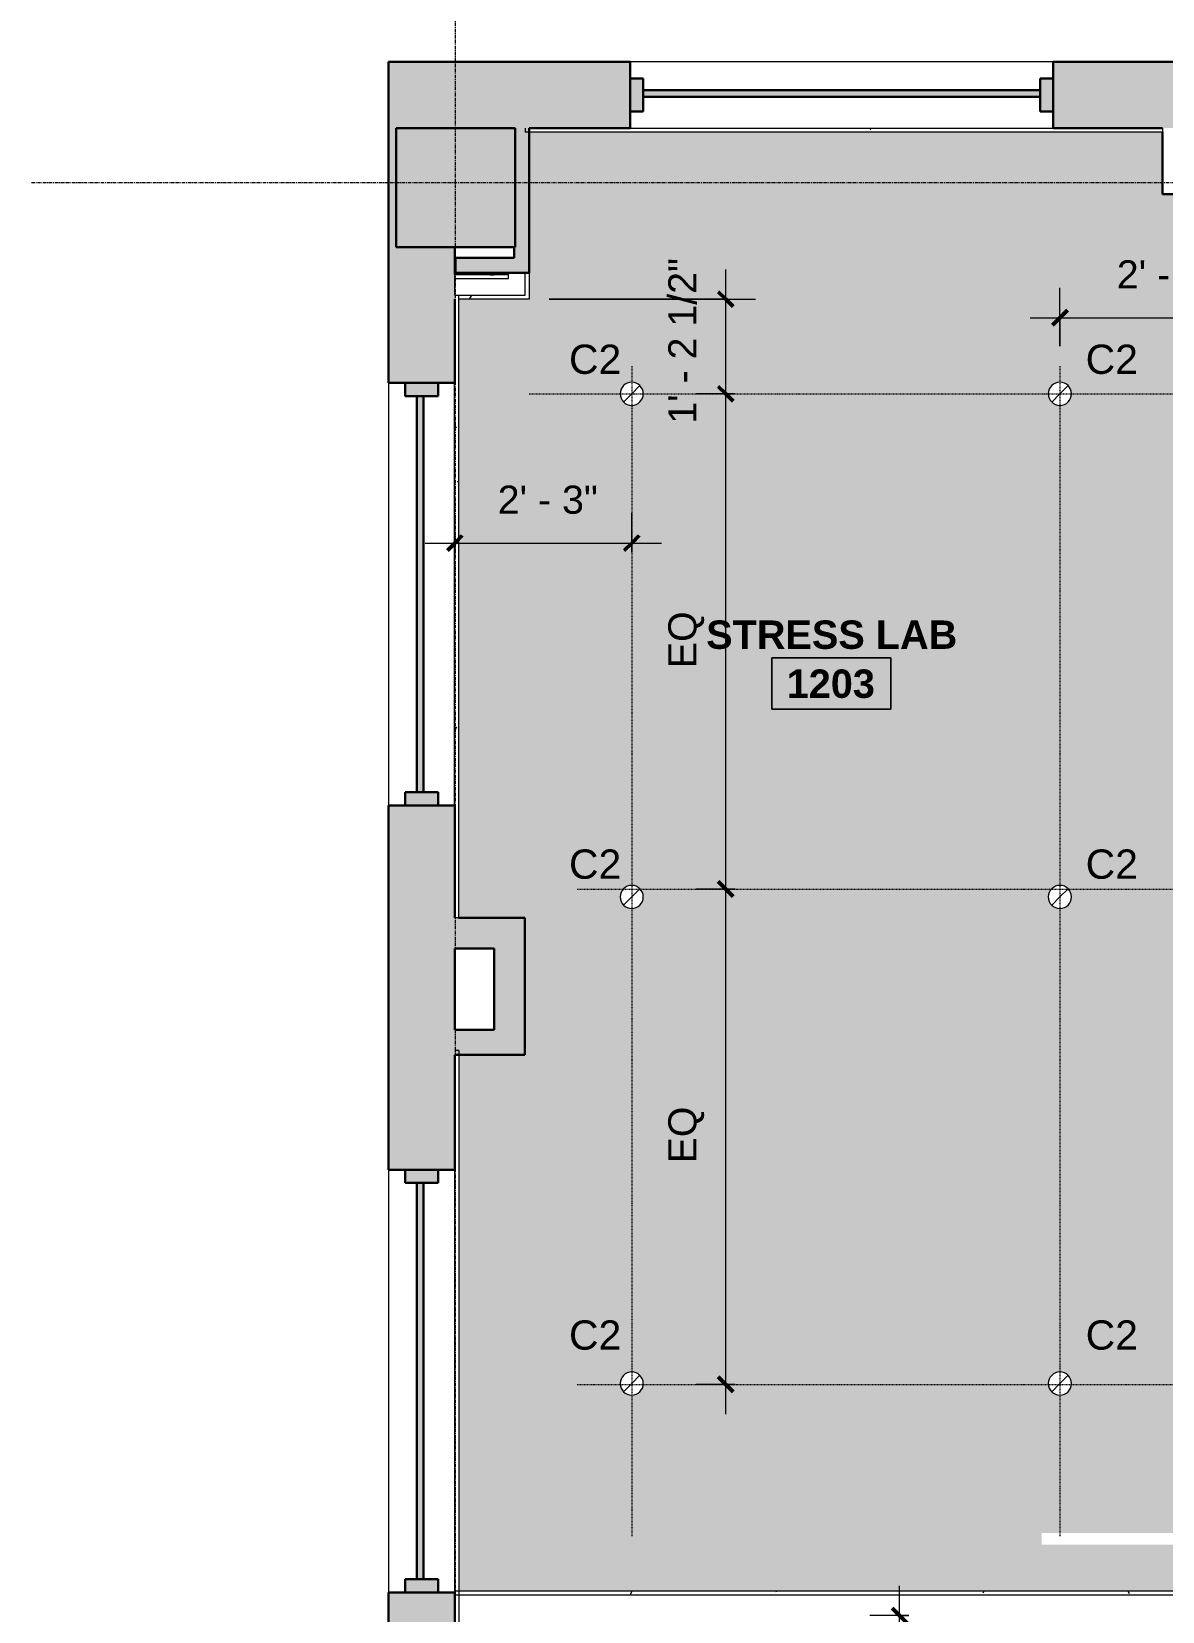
# Model space of a CAD drawing. Header units: inches. Extents: x 2810 to 3942, y 240 to 1078.
# Drawn here: x 2833.7 to 3004.7, y 650.3 to 889.3 of the extents above; entities that cross this region are included whole.
import ezdxf

# ---------------------------------------------------------------- set-up
doc = ezdxf.new("R2010")
doc.units = ezdxf.units.IN
doc.header["$MEASUREMENT"] = 0
doc.linetypes.add('Center 1_8_', pattern=[0.3125, 0.125, -0.0625, 0.0625, -0.0625])
doc.linetypes.add('Grid Line 1_2_', pattern=[0.875, 0.5, -0.125, 0.125, -0.125])
for name, color, linetype, lineweight in [('A-ANNO-DIMS', 211, 'Continuous', 9), ('A-ANNO-DIMS-48', 211, 'Continuous', 9), ('A-AREA-IDEN', 2, 'Continuous', 9), ('A-CLNG', 13, 'Continuous', 18), ('A-CLNG-PATT', 13, 'Continuous', 18), ('A-DETL', 90, 'Continuous', 9), ('A-GLAZ-CURT', 52, 'Continuous', 18), ('A-GLAZ-CWMG', 51, 'Continuous', 18), ('A-WALL', 113, 'Continuous', 18), ('A-WALL-PATT', 111, 'Continuous', 18), ('E-LITE-EQPM', 33, 'Continuous', 9), ('E-LITE-EQPM-IDEN', 33, 'Continuous', 9), ('I-WALL', 2, 'Continuous', 18), ('S-COLS', 52, 'Continuous', 18), ('S-GRID', 1, 'Continuous', 9)]:
    doc.layers.add(name, color=color, linetype=linetype, lineweight=lineweight)
doc.styles.add('Arial', font='arial.ttf', dxfattribs={"height": 4.425898})
doc.styles.add('Swis721 Lt BT', font='swissl.ttf', dxfattribs={"height": 4.257319})
doc.styles.add('Swis721 Lt BT_B', font='', dxfattribs={"height": 4.291988})
doc.styles.get('Swis721 Lt BT_B').set_extended_font_data('Swis721 Lt BT', bold=True)
doc.dimstyles.new('OTJ_-_3_32__Linear__1_2__Tolerance', dxfattribs={"dimscale": 12, "dimtxt": 4.5, "dimasz": 0.1875, "dimexe": 0.375, "dimexo": 0.25, "dimgap": 0.25, "dimtad": 1, "dimdec": 1, "dimrnd": 0.5, "dimzin": 3, "dimdsep": 46, "dimlunit": 4, "dimtxsty": 'Swis721 Lt BT', "dimblk1": 'OBLIQUE', "dimblk2": 'OBLIQUE', "dimsah": 1, "dimcen": 0.09, "dimdle": 0.375, "dimazin": 0, "dimtfac": 1, "dimtdec": 4, "dimtix": 1, "dimtmove": 0, "dimatfit": 3, "dimfxl": 1, "dimtvp": 1, "dimfrac": 2, "dimtolj": 1, "dimtzin": 0, "dimarcsym": 2})
pattern_1 = [(0, (0, 0), (15.36, 3.84), [0.634, -10.886, 0.634, -10.886, -61.44]), (0, (0, 0), (15.36, 3.84), [-23.04, 0.634, -22.406, 0.634, -10.886, -26.88]), (0, (0, 0), (15.36, 3.84), [-57.6, 0.634, -7.046, 0.634, -18.566]), (120, (5.76, 1.92), (-11.0055376, 11.38215), [0.634, -10.886, 0.634, -10.886, -61.44]), (120, (5.76, 1.92), (-11.0055376, 11.38215), [-23.04, 0.634, -22.406, 0.634, -10.886, -26.88]), (120, (5.76, 1.92), (-11.0055376, 11.38215), [-57.6, 0.634, -7.046, 0.634, -18.566]), (240, (7.68, 9.6), (-4.3544624, -15.22215), [0.634, -10.886, 0.634, -10.886, -61.44]), (240, (7.68, 9.6), (-4.3544624, -15.22215), [-23.04, 0.634, -22.406, 0.634, -10.886, -26.88]), (240, (7.68, 9.6), (-4.3544624, -15.22215), [-57.6, 0.634, -7.046, 0.634, -18.566])]

# ---------------------------------------------------------------- blocks, each defined once
blk = doc.blocks.new('System Panel - Glazed-4380175-FIRST FLOOR RCP')
at = {"layer": 'A-GLAZ-CURT'}
blk.add_hatch(color=250, dxfattribs=at).paths.add_polyline_path([(29.96, -1.75), (29.96, -0.75), (-29.96, -0.75), (-29.96, -1.75), (1.76, -1.75)], flags=0)
at = {"layer": 'A-GLAZ-CURT', "color": 8, "lineweight": 30}
for p, q in [((-29.96, -1.75), (-29.96, -0.75)), ((-29.96, -0.75), (29.96, -0.75)), ((29.96, -1.75), (-29.96, -1.75)), ((29.96, -0.75), (29.96, -1.75))]:
    blk.add_line(p, q, dxfattribs=at)
blk = doc.blocks.new('Rectangular Mullion - 2 x 5_ rectangular-4380177-FIRST FLOOR RCP')
at = {"layer": 'A-GLAZ-CWMG'}
blk.add_hatch(color=250, dxfattribs=at).paths.add_polyline_path([(-2, 3.5), (-2, -1.5), (0, -1.5), (0, 3.5)], flags=0)
at = {"layer": 'A-GLAZ-CWMG', "color": 8, "lineweight": 30}
for p, q in [((-2, 3.5), (0, 3.5)), ((-2, -1.5), (-2, 3.5)), ((0, 3.5), (0, -1.5)), ((0, -1.5), (-2, -1.5))]:
    blk.add_line(p, q, dxfattribs=at)
blk = doc.blocks.new('Rectangular Mullion - 2 x 5_ rectangular-4380178-FIRST FLOOR RCP')
at = {"layer": 'A-GLAZ-CWMG'}
blk.add_hatch(color=250, dxfattribs=at).paths.add_polyline_path([(0, 0.75), (0, -1.5), (-2, -1.5), (-2, 3.5), (0, 3.5), (0, 1.75)], flags=0)
at = {"layer": 'A-GLAZ-CWMG', "color": 8, "lineweight": 30}
for p, q in [((0, 3.5), (-2, 3.5)), ((-2, 3.5), (-2, -1.5)), ((0, -1.5), (0, 3.5)), ((-2, -1.5), (0, -1.5))]:
    blk.add_line(p, q, dxfattribs=at)
blk = doc.blocks.new('System Panel - Glazed-4380183-FIRST FLOOR RCP')
at = {"layer": 'A-GLAZ-CURT'}
blk.add_hatch(color=250, dxfattribs=at).paths.add_polyline_path([(-30, -0.75), (-30, -1.75), (30, -1.75), (30, -0.75), (-29.94, -0.75)], flags=0)
at = {"layer": 'A-GLAZ-CURT', "color": 8, "lineweight": 30}
for p, q in [((-30, -1.75), (-30, -0.75)), ((-30, -0.75), (30, -0.75)), ((30, -1.75), (-30, -1.75)), ((30, -0.75), (30, -1.75))]:
    blk.add_line(p, q, dxfattribs=at)
blk = doc.blocks.new('Concrete-Rectangular-Column - 18X18-4463687-FIRST FLOOR RCP')
at = {"layer": 'S-COLS'}
blk.add_hatch(color=250, dxfattribs=at).paths.add_polyline_path([(9, -9), (9, 9), (-9, 9), (-9, -9)], flags=0)
at = {"layer": 'S-COLS', "color": 8, "lineweight": 30}
for p, q in [((-9, 9), (9, 9)), ((-9, -9), (-9, 9)), ((9, 9), (9, -9)), ((9, -9), (-9, -9))]:
    blk.add_line(p, q, dxfattribs=at)
blk = doc.blocks.new('Downlight - Recessed Can - C2 TYPE 3_5_-4521316-FIRST FLOOR RCP')
at = {"layer": 'E-LITE-EQPM'}
for q in [(-1.24, -1.24), (1.24, 1.24)]:
    blk.add_line((0, 0), q, dxfattribs=at)
for start, end in [(360, 180), (180, 360)]:
    blk.add_arc((0, 0), 1.75, start, end, dxfattribs=at)
blk = doc.blocks.new('DIMBLOCK68-FIRST FLOOR RCP')
at = {"layer": 'A-ANNO-DIMS-48'}
for p, q in [((2938.7, 829.98), (2938.7, 853.29)), ((2911.97, 848.79), (2943.2, 848.79)), ((2938.7, 848.79), (2911.97, 848.79)), ((2940.1, 834.48), (2934.2, 834.48)), ((2938.7, 834.48), (2940.1, 834.48))]:
    blk.add_line(p, q, dxfattribs=at)
at = {"layer": 'A-ANNO-DIMS-48', "lineweight": 50}
for p, q in [((2938.7, 848.79), (2937.57, 849.91)), ((2938.7, 848.79), (2939.82, 847.66)), ((2938.7, 834.48), (2937.57, 835.6)), ((2938.7, 834.48), (2939.82, 833.35))]:
    blk.add_line(p, q, dxfattribs=at)
at = {"layer": 'A-ANNO-DIMS-48', "color": 0, "insert": (2930.01, 829.95), "char_height": 4.2573, "width": 28.0286, "attachment_point": 1, "rotation": 90, "line_spacing_factor": 1.00667, "style": 'Swis721 Lt BT'}
blk.add_mtext('1\' - 2 1/2"', dxfattribs=at)
blk = doc.blocks.new('_Oblique')
at = {"color": 0, "linetype": 'ByBlock', "lineweight": -2}
blk.add_line((-0.5, -0.5), (0.5, 0.5), dxfattribs=at)
blk = doc.blocks.new('DIMBLOCK69-FIRST FLOOR RCP')
at = {"layer": 'A-ANNO-DIMS-48', "lineweight": 50}
for p, q in [((2938.7, 759.58), (2937.57, 760.71)), ((2938.7, 759.58), (2939.82, 758.46)), ((2938.7, 684.68), (2937.57, 685.81)), ((2938.7, 684.68), (2939.82, 683.56))]:
    blk.add_line(p, q, dxfattribs=at)
at = {"layer": 'A-ANNO-DIMS-48'}
for p, q in [((2940.1, 759.58), (2934.2, 759.58)), ((2938.7, 680.18), (2938.7, 759.58)), ((2938.7, 759.58), (2940.1, 759.58)), ((2940.1, 684.68), (2934.2, 684.68)), ((2938.7, 684.68), (2940.1, 684.68))]:
    blk.add_line(p, q, dxfattribs=at)
at = {"layer": 'A-ANNO-DIMS-48', "color": 0, "insert": (2930.01, 718.1), "char_height": 4.257, "width": 9.6857, "attachment_point": 1, "rotation": 90, "line_spacing_factor": 1.00667, "style": 'Swis721 Lt BT'}
blk.add_mtext('EQ', dxfattribs=at)
blk = doc.blocks.new('DIMBLOCK70-FIRST FLOOR RCP')
at = {"layer": 'A-ANNO-DIMS-48'}
for p, q in [((2938.7, 759.58), (2938.7, 838.98)), ((2940.1, 834.48), (2934.2, 834.48)), ((2938.7, 834.48), (2940.1, 834.48)), ((2940.1, 759.58), (2934.2, 759.58)), ((2938.7, 759.58), (2940.1, 759.58))]:
    blk.add_line(p, q, dxfattribs=at)
at = {"layer": 'A-ANNO-DIMS-48', "lineweight": 50}
for p, q in [((2938.7, 834.48), (2937.57, 835.6)), ((2938.7, 834.48), (2939.82, 833.35)), ((2938.7, 759.58), (2937.57, 760.71)), ((2938.7, 759.58), (2939.82, 758.46))]:
    blk.add_line(p, q, dxfattribs=at)
at = {"layer": 'A-ANNO-DIMS-48', "color": 0, "insert": (2930.01, 792.99), "char_height": 4.257, "width": 9.6857, "attachment_point": 1, "rotation": 90, "line_spacing_factor": 1.00667, "style": 'Swis721 Lt BT'}
blk.add_mtext('EQ', dxfattribs=at)
blk = doc.blocks.new('DIMBLOCK71-FIRST FLOOR RCP')
at = {"layer": 'A-ANNO-DIMS-48'}
for p, q in [((2989.22, 841.66), (2989.22, 850.49)), ((3020.22, 844.58), (3020.22, 850.49)), ((2984.72, 845.99), (3024.72, 845.99)), ((2989.22, 845.99), (2989.22, 841.66)), ((3020.22, 845.99), (3020.22, 844.58))]:
    blk.add_line(p, q, dxfattribs=at)
at = {"layer": 'A-ANNO-DIMS-48', "lineweight": 50}
for p, q in [((2989.22, 845.99), (2988.1, 844.86)), ((2989.22, 845.99), (2990.35, 847.11)), ((3020.22, 845.99), (3019.1, 844.86)), ((3020.22, 845.99), (3021.35, 847.11))]:
    blk.add_line(p, q, dxfattribs=at)
at = {"layer": 'A-ANNO-DIMS-48', "color": 0, "insert": (2997.83, 854.67), "char_height": 4.257, "width": 16.5429, "attachment_point": 1, "line_spacing_factor": 1.00667, "style": 'Swis721 Lt BT'}
blk.add_mtext('2\' - 7"', dxfattribs=at)
blk = doc.blocks.new('DIMBLOCK72-FIRST FLOOR RCP')
at = {"layer": 'A-ANNO-DIMS-48'}
for p, q in [((2897.72, 810.5), (2897.72, 816.41)), ((2924.47, 810.5), (2924.47, 816.41)), ((2893.22, 811.91), (2928.97, 811.91)), ((2897.72, 811.91), (2897.72, 810.5)), ((2924.47, 811.91), (2924.47, 810.5))]:
    blk.add_line(p, q, dxfattribs=at)
at = {"layer": 'A-ANNO-DIMS-48', "lineweight": 50}
for p, q in [((2897.72, 811.91), (2898.85, 813.04)), ((2924.47, 811.91), (2925.6, 813.04)), ((2897.72, 811.91), (2896.6, 810.79)), ((2924.47, 811.91), (2923.35, 810.79))]:
    blk.add_line(p, q, dxfattribs=at)
at = {"layer": 'A-ANNO-DIMS-48', "color": 0, "insert": (2904.21, 820.6), "char_height": 4.257, "width": 16.5429, "attachment_point": 1, "line_spacing_factor": 1.00667, "style": 'Swis721 Lt BT'}
blk.add_mtext('2\' - 3"', dxfattribs=at)
blk = doc.blocks.new('DIMBLOCK76-FIRST FLOOR RCP')
at = {"layer": 'A-ANNO-DIMS-48'}
for p, q in [((2964.98, 619.21), (2964.98, 654.21)), ((2966.39, 649.71), (2960.48, 649.71)), ((2964.98, 649.71), (2966.39, 649.71)), ((2966.39, 623.71), (2960.48, 623.71)), ((2964.98, 623.71), (2966.39, 623.71))]:
    blk.add_line(p, q, dxfattribs=at)
at = {"layer": 'A-ANNO-DIMS-48', "lineweight": 50}
for p, q in [((2964.98, 649.71), (2963.86, 650.84)), ((2964.98, 649.71), (2966.11, 648.59)), ((2964.98, 623.71), (2963.86, 624.84)), ((2964.98, 623.71), (2966.11, 622.59))]:
    blk.add_line(p, q, dxfattribs=at)
at = {"layer": 'A-ANNO-DIMS-48', "color": 0, "insert": (2956.3, 629.82), "char_height": 4.257, "width": 16.5429, "attachment_point": 1, "rotation": 90, "line_spacing_factor": 1.00667, "style": 'Swis721 Lt BT'}
blk.add_mtext('2\' - 2"', dxfattribs=at)
blk = doc.blocks.new('Room Tag - Room Name and Number-3379422-FIRST FLOOR RCP')
at = {"layer": 'A-AREA-IDEN'}
for p, q in [((-0.1881, -0.1636), (-0.1881, -0.0018)), ((-0.1881, -0.0018), (0.1869, -0.0018)), ((0.1869, -0.0018), (-0.1881, -0.0018)), ((-0.1881, -0.0018), (-0.1881, -0.1636)), ((0.1869, -0.0018), (0.1869, -0.1636)), ((0.1869, -0.1636), (0.1869, -0.0018)), ((0.1869, -0.1636), (-0.1881, -0.1636)), ((-0.1881, -0.1636), (0.1869, -0.1636))]:
    blk.add_line(p, q, dxfattribs=at)

msp = doc.modelspace()

# ---------------------------------------------------------------- hatches: boundary and pattern name
at = {"layer": 'A-CLNG-PATT'}
h = msp.add_hatch(dxfattribs=at)
h.set_pattern_fill('FP1_2', color=256, style=0, pattern_type=2)
h.set_pattern_definition([(0, (0, 0), (7.68, 1.92), [0.634, -5.126, 0.634, -5.126, -30.72]), (0, (0, 0), (7.68, 1.92), [-11.52, 0.634, -10.886, 0.634, -5.126, -13.44]), (0, (0, 0), (7.68, 1.92), [-28.8, 0.634, -3.206, 0.634, -8.966]), (120, (2.88, 0.96), (-5.5027688, 5.6910751), [0.634, -5.126, 0.634, -5.126, -30.72]), (120, (2.88, 0.96), (-5.5027688, 5.6910751), [-11.52, 0.634, -10.886, 0.634, -5.126, -13.44]), (120, (2.88, 0.96), (-5.5027688, 5.6910751), [-28.8, 0.634, -3.206, 0.634, -8.966]), (240, (3.84, 4.8), (-2.1772312, -7.6110751), [0.634, -5.126, 0.634, -5.126, -30.72]), (240, (3.84, 4.8), (-2.1772312, -7.6110751), [-11.52, 0.634, -10.886, 0.634, -5.126, -13.44]), (240, (3.84, 4.8), (-2.1772312, -7.6110751), [-28.8, 0.634, -3.206, 0.634, -8.966])])
h.paths.add_polyline_path([(2898.35, 653.46), (3020.22, 653.46), (3020.22, 660.46), (2986.47, 660.46), (2986.47, 662.21), (3020.22, 662.21), (3020.22, 864.66), (3004.72, 864.66), (3004.72, 874.04), (2908.97, 874.04), (2908.97, 848.79), (2898.29, 848.79), (2898.29, 755.23), (2908.29, 755.23), (2908.29, 734.54), (2898.35, 734.54), (2898.35, 653.67)], flags=0)
h.paths.add_polyline_path([(2989.22, 683.06), (2988.77, 683.12), (2988.35, 683.29), (2987.99, 683.57), (2987.71, 683.93), (2987.53, 684.36), (2987.47, 684.81), (2987.53, 685.26), (2987.71, 685.68), (2987.99, 686.05), (2988.35, 686.32), (2988.77, 686.5), (2989.22, 686.56), (2989.68, 686.5), (2990.1, 686.32), (2990.46, 686.05), (2990.74, 685.68), (2990.91, 685.26), (2990.97, 684.81), (2990.91, 684.36), (2990.74, 683.93), (2990.46, 683.57), (2990.1, 683.29), (2989.68, 683.12)], flags=0)
h.paths.add_polyline_path([(2924.47, 683.06), (2924.02, 683.12), (2923.6, 683.29), (2923.24, 683.57), (2922.96, 683.93), (2922.78, 684.36), (2922.72, 684.81), (2922.78, 685.26), (2922.96, 685.68), (2923.24, 686.05), (2923.6, 686.32), (2924.02, 686.5), (2924.47, 686.56), (2924.93, 686.5), (2925.35, 686.32), (2925.71, 686.05), (2925.99, 685.68), (2926.16, 685.26), (2926.22, 684.81), (2926.16, 684.36), (2925.99, 683.93), (2925.71, 683.57), (2925.35, 683.29), (2924.93, 683.12)], flags=0)
h.paths.add_polyline_path([(2989.22, 756.64), (2988.77, 756.7), (2988.35, 756.88), (2987.99, 757.16), (2987.71, 757.52), (2987.53, 757.94), (2987.47, 758.39), (2987.53, 758.85), (2987.71, 759.27), (2987.99, 759.63), (2988.35, 759.91), (2988.77, 760.08), (2989.22, 760.14), (2989.68, 760.08), (2990.1, 759.91), (2990.46, 759.63), (2990.74, 759.27), (2990.91, 758.85), (2990.97, 758.39), (2990.91, 757.94), (2990.74, 757.52), (2990.46, 757.16), (2990.1, 756.88), (2989.68, 756.7)], flags=0)
h.paths.add_polyline_path([(2924.47, 756.64), (2924.02, 756.7), (2923.6, 756.88), (2923.24, 757.16), (2922.96, 757.52), (2922.78, 757.94), (2922.72, 758.39), (2922.78, 758.85), (2922.96, 759.27), (2923.24, 759.63), (2923.6, 759.91), (2924.02, 760.08), (2924.47, 760.14), (2924.93, 760.08), (2925.35, 759.91), (2925.71, 759.63), (2925.99, 759.27), (2926.16, 758.85), (2926.22, 758.39), (2926.16, 757.94), (2925.99, 757.52), (2925.71, 757.16), (2925.35, 756.88), (2924.93, 756.7)], flags=0)
h.paths.add_polyline_path([(2924.47, 832.73), (2924.02, 832.79), (2923.6, 832.96), (2923.24, 833.24), (2922.96, 833.6), (2922.78, 834.02), (2922.72, 834.48), (2922.78, 834.93), (2922.96, 835.35), (2923.24, 835.71), (2923.6, 835.99), (2924.02, 836.17), (2924.47, 836.23), (2924.93, 836.17), (2925.35, 835.99), (2925.71, 835.71), (2925.99, 835.35), (2926.16, 834.93), (2926.22, 834.48), (2926.16, 834.02), (2925.99, 833.6), (2925.71, 833.24), (2925.35, 832.96), (2924.93, 832.79)], flags=0)
h.paths.add_polyline_path([(2989.22, 832.73), (2988.77, 832.79), (2988.35, 832.96), (2987.99, 833.24), (2987.71, 833.6), (2987.53, 834.02), (2987.48, 834.54), (2987.53, 834.93), (2987.71, 835.35), (2987.99, 835.71), (2988.35, 835.99), (2988.77, 836.17), (2989.22, 836.23), (2989.68, 836.17), (2990.1, 835.99), (2990.46, 835.71), (2990.74, 835.35), (2990.91, 834.93), (2990.97, 834.48), (2990.91, 834.02), (2990.74, 833.6), (2990.46, 833.24), (2990.1, 832.96), (2989.68, 832.79)], flags=0)
at = {"layer": 'A-WALL-PATT', "lineweight": 9}
h = msp.add_hatch(color=7, dxfattribs=at)
h.paths.add_polyline_path([(2887.72, 289.66), (2888.85, 289.66), (2888.85, 298.66), (2897.72, 298.66), (2897.72, 304.61), (2887.72, 304.61), (2887.72, 300.79)], flags=0)
h.paths.add_polyline_path([(2888.85, 368.91), (2897.72, 368.91), (2897.72, 375.66), (2888.85, 375.66), (2888.85, 399.66), (2897.72, 399.66), (2897.72, 415.73), (2887.72, 415.73), (2887.72, 368.91)], flags=0)
h.paths.add_polyline_path([(2887.72, 473.42), (2897.72, 473.42), (2897.72, 533.23), (2887.72, 533.23), (2887.72, 474.05)], flags=0)
h.paths.add_polyline_path([(2887.72, 598.16), (2897.72, 598.16), (2897.72, 616.66), (2888.85, 616.66), (2888.85, 634.66), (2897.72, 634.66), (2897.72, 653.22), (2887.72, 653.22), (2887.72, 601.45)], flags=0)
h.paths.add_polyline_path([(2897.22, 717.14), (2897.72, 717.14), (2897.72, 772.22), (2887.72, 772.22), (2887.72, 717.14)], flags=0)
h.paths.add_polyline_path([(2887.72, 836.14), (2897.72, 836.14), (2897.72, 856.66), (2888.85, 856.66), (2888.85, 874.66), (2897.72, 874.66), (2897.72, 884.66), (2887.72, 884.66), (2887.72, 852.67)], flags=0)
h = msp.add_hatch(color=7, dxfattribs=at)
h.paths.add_polyline_path([(3499.22, 874.66), (3499.22, 884.66), (3456.47, 884.66), (3456.47, 874.66), (3497.42, 874.66)], flags=0)
h.paths.add_polyline_path([(2906.72, 874.66), (2924.22, 874.66), (2924.22, 884.66), (2897.72, 884.66), (2897.72, 874.66)], flags=0)
h.paths.add_polyline_path([(3010.44, 874.66), (3041.35, 874.66), (3041.35, 884.66), (2988.22, 884.66), (2988.22, 874.66), (3008.22, 874.66)], flags=0)
h.paths.add_polyline_path([(3376.85, 874.66), (3392.22, 874.66), (3392.22, 884.66), (3339.35, 884.66), (3339.35, 874.66), (3374.85, 874.66)], flags=0)
h.paths.add_polyline_path([(3258.85, 874.66), (3275.1, 874.66), (3275.1, 884.66), (3222.47, 884.66), (3222.47, 874.66), (3256.85, 874.66)], flags=0)
h.paths.add_polyline_path([(3156.22, 874.66), (3158.54, 874.66), (3158.54, 884.66), (3105.35, 884.66), (3105.35, 874.66), (3155.1, 874.66)], flags=0)
for points in [[(2908.97, 852.79), (2908.97, 874.66), (2906.85, 874.66), (2906.85, 856.66), (2906.72, 856.66), (2906.72, 852.79)], [(2905.85, 852.79), (2906.72, 852.79), (2906.72, 855.04), (2897.85, 855.04), (2897.85, 852.79), (2903.92, 852.79)], [(2897.72, 750.6), (2908.29, 750.6), (2908.29, 755.23), (2897.72, 755.23), (2897.72, 752.18)], [(2906.2, 734.54), (2908.29, 734.54), (2908.29, 750.6), (2903.66, 750.6), (2903.66, 734.54), (2905.16, 734.54)], [(2903.66, 734.54), (2903.66, 738.29), (2897.72, 738.29), (2897.72, 734.54), (2898.35, 734.54)]]:
    msp.add_hatch(color=7, dxfattribs=at).paths.add_polyline_path(points, flags=0)
h = msp.add_hatch(dxfattribs=at)
h.set_pattern_fill('FP1_1', color=256, style=0, pattern_type=2)
h.set_pattern_definition(pattern_1)
h.paths.add_polyline_path([(2924.22, 874.04), (3004.72, 874.04), (3004.72, 874.66), (2908.97, 874.66), (2908.97, 874.04), (2916.2, 874.04)], flags=0)
h = msp.add_hatch(dxfattribs=at)
h.set_pattern_fill('FP1_1', color=256, style=0, pattern_type=2)
h.set_pattern_definition(pattern_1)
h.paths.add_polyline_path([(2898.29, 851.91), (2905.85, 851.91), (2905.85, 852.54), (2897.72, 852.54), (2897.72, 851.91)], flags=0)
h = msp.add_hatch(dxfattribs=at)
h.set_pattern_fill('FP1_1', color=256, style=0, pattern_type=2)
h.set_pattern_definition(pattern_1)
h.paths.add_polyline_path([(2898.29, 755.23), (2898.29, 849.41), (2897.72, 849.41), (2897.72, 836.14), (2897.66, 836.14), (2897.67, 772.22), (2897.72, 772.22), (2897.72, 755.23)], flags=0)
h = msp.add_hatch(dxfattribs=at)
h.set_pattern_fill('FP1_1', color=256, style=0, pattern_type=2)
h.set_pattern_definition(pattern_1)
h.paths.add_polyline_path([(2906.28, 848.79), (2908.97, 848.79), (2908.97, 849.41), (2898.29, 849.41), (2898.29, 848.79), (2905.85, 848.79)], flags=0)
h = msp.add_hatch(dxfattribs=at)
h.set_pattern_fill('FP1_1', color=256, style=0, pattern_type=2)
h.set_pattern_definition(pattern_1)
h.paths.add_polyline_path([(2898.35, 636.79), (2898.35, 649.71), (2897.72, 649.71), (2897.72, 636.79), (2898.34, 636.79)], flags=0)
h.paths.add_polyline_path([(2897.72, 653.46), (2898.35, 653.46), (2898.35, 734.54), (2897.72, 734.54), (2897.72, 683.29)], flags=0)
h = msp.add_hatch(dxfattribs=at)
h.set_pattern_fill('FP1_1', color=256, style=0, pattern_type=2)
h.set_pattern_definition(pattern_1)
h.paths.add_polyline_path([(3025.47, 652.84), (3079.72, 652.84), (3079.72, 653.46), (3024.85, 653.46), (3024.85, 652.84)], flags=0)
h.paths.add_polyline_path([(2924.93, 652.84), (3020.85, 652.85), (3020.85, 653.46), (2897.72, 653.46), (2897.72, 652.84), (2924.47, 652.84)], flags=0)

# ---------------------------------------------------------------- linework, layer by layer
at = {"layer": 'A-CLNG', "color": 55}
msp.add_line((2897.85, 852.79), (2897.72, 852.79), dxfattribs=at)
at = {"layer": 'A-CLNG'}
for centre, start, end in [((2924.47, 834.48), 0, 180), ((2989.22, 834.48), 0, 180), ((2924.47, 834.48), 180, 0), ((2989.22, 834.48), 180, 0), ((2924.47, 758.39), 0, 180), ((2989.22, 758.39), 0, 180), ((2924.47, 758.39), 180, 0), ((2989.22, 758.39), 180, 0), ((2924.47, 684.81), 0, 180), ((2989.22, 684.81), 0, 180), ((2924.47, 684.81), 180, 0), ((2989.22, 684.81), 180, 0)]:
    msp.add_arc(centre, 1.75, start, end, dxfattribs=at)
at = {"layer": 'A-DETL', "linetype": 'Center 1_8_', "lineweight": 18}
for p, q in [((2924.47, 838.66), (2924.47, 661.66)), ((2989.22, 838.66), (2989.22, 661.66)), ((2908.97, 834.48), (3013.97, 834.48)), ((2916.22, 759.58), (3013.97, 759.58)), ((2916.22, 684.68), (3162.22, 684.68))]:
    msp.add_line(p, q, dxfattribs=at)
at = {"layer": 'A-WALL', "color": 8, "lineweight": 30}
for p, q in [((2887.72, 884.66), (2924.22, 884.66)), ((2887.72, 836.14), (2887.72, 884.66)), ((2924.22, 884.66), (2924.22, 874.66)), ((2988.22, 884.66), (3041.35, 884.66)), ((2988.22, 874.66), (2988.22, 884.66)), ((2924.22, 874.66), (2908.97, 874.66)), ((3004.72, 874.66), (2988.22, 874.66)), ((2897.72, 856.66), (2897.72, 852.54)), ((2897.72, 848.79), (2897.72, 836.14)), ((2897.72, 836.14), (2887.72, 836.14)), ((2887.72, 717.14), (2887.72, 772.22)), ((2887.72, 772.22), (2897.72, 772.22)), ((2897.72, 772.22), (2897.72, 755.23)), ((2898.29, 755.23), (2908.29, 755.23)), ((2908.29, 755.23), (2908.29, 734.54)), ((2897.72, 750.6), (2897.72, 738.29)), ((2903.66, 750.6), (2897.72, 750.6)), ((2903.66, 738.29), (2903.66, 750.6)), ((2897.72, 734.54), (2897.72, 717.14)), ((2908.29, 734.54), (2903.66, 734.54)), ((2897.72, 717.14), (2887.72, 717.14)), ((2887.72, 598.16), (2887.72, 653.22)), ((2887.72, 653.22), (2897.72, 653.22)), ((2897.72, 653.22), (2897.72, 636.79))]:
    msp.add_line(p, q, dxfattribs=at)
at = {"layer": 'A-WALL', "color": 55}
for p, q in [((2988.22, 884.66), (2924.22, 884.66)), ((2887.72, 836.14), (2887.72, 772.22)), ((2887.72, 717.14), (2887.72, 653.22))]:
    msp.add_line(p, q, dxfattribs=at)
at = {"layer": 'A-WALL'}
for p, q in [((3004.72, 874.66), (3004.72, 874.04)), ((2908.97, 874.04), (2908.35, 874.04)), ((2897.72, 849.41), (2897.72, 852.54)), ((2897.72, 851.91), (2905.85, 851.91)), ((2905.85, 851.91), (2905.85, 852.54)), ((2908.35, 849.41), (2908.35, 852.79)), ((2897.72, 849.41), (2908.35, 849.41)), ((2898.29, 849.41), (2898.29, 848.79)), ((2898.29, 755.23), (2897.72, 755.23)), ((2898.35, 735.16), (2898.35, 734.54)), ((2897.72, 652.84), (3020.85, 652.84))]:
    msp.add_line(p, q, dxfattribs=at)
at = {"layer": 'I-WALL', "lineweight": 9}
for p, q in [((2908.35, 874.66), (2908.35, 874.04)), ((2898.35, 735.16), (2897.72, 735.16))]:
    msp.add_line(p, q, dxfattribs=at)
at = {"layer": 'I-WALL', "color": 8, "lineweight": 30}
for p, q in [((2908.97, 874.66), (2908.97, 852.79)), ((3004.72, 864.66), (3004.72, 874.04)), ((3021.97, 864.66), (3004.72, 864.66)), ((2906.72, 855.04), (2906.72, 856.66)), ((2897.85, 855.04), (2906.72, 855.04)), ((2897.85, 852.79), (2897.85, 855.04)), ((2908.97, 852.79), (2897.85, 852.79)), ((2897.72, 738.29), (2903.66, 738.29)), ((2903.66, 734.54), (2897.72, 734.54))]:
    msp.add_line(p, q, dxfattribs=at)
at = {"layer": 'I-WALL'}
for p, q in [((2924.22, 874.66), (2988.22, 874.66)), ((3004.72, 874.04), (2908.97, 874.04)), ((2897.72, 852.54), (2905.85, 852.54)), ((2905.85, 852.54), (2905.85, 852.79)), ((2908.97, 852.79), (2908.97, 848.79)), ((2897.66, 755.23), (2897.66, 848.79)), ((2897.66, 848.79), (2897.72, 848.79)), ((2908.97, 848.79), (2898.29, 848.79)), ((2898.29, 848.79), (2898.29, 755.23)), ((2897.72, 755.23), (2897.66, 755.23)), ((2898.35, 734.54), (2898.35, 636.79)), ((2897.72, 653.22), (2897.72, 717.14)), ((2897.72, 653.46), (3020.22, 653.46))]:
    msp.add_line(p, q, dxfattribs=at)
at = {"layer": 'S-GRID', "linetype": 'Grid Line 1_2_'}
for p, q in [((2897.85, 239.94), (2897.85, 1065.69)), ((2833.72, 866.41), (3929.19, 866.41))]:
    msp.add_line(p, q, dxfattribs=at)

# ---------------------------------------------------------------- block references
at = {"layer": 'A-AREA-IDEN', "xscale": 47.99999999999997, "yscale": 47.99999999999997, "zscale": 47.99999999999997}
msp.add_blockref('Room Tag - Room Name and Number-3379422-FIRST FLOOR RCP', (2954.71, 794.63), dxfattribs=at)
at = {"layer": 'A-GLAZ-CURT', "color": 55}
for name, p, rotation in [('System Panel - Glazed-4380183-FIRST FLOOR RCP', (2956.22, 878.66), 180), ('System Panel - Glazed-4380175-FIRST FLOOR RCP', (2893.72, 804.18), 270), ('System Panel - Glazed-4380175-FIRST FLOOR RCP', (2893.72, 685.18), 270)]:
    msp.add_blockref(name, p, dxfattribs=dict(at, rotation=rotation))
at = {"layer": 'A-GLAZ-CWMG', "color": 55, "extrusion": (0, 0, -1)}
msp.add_blockref('Rectangular Mullion - 2 x 5_ rectangular-4380178-FIRST FLOOR RCP', (-2924.22, 878.66), dxfattribs=at)
at = {"layer": 'A-GLAZ-CWMG', "color": 55}
msp.add_blockref('Rectangular Mullion - 2 x 5_ rectangular-4380177-FIRST FLOOR RCP', (2988.22, 878.66), dxfattribs=at)
at = {"layer": 'A-GLAZ-CWMG', "color": 55, "rotation": 90}
for p in [(2893.72, 836.14), (2893.72, 717.14)]:
    msp.add_blockref('Rectangular Mullion - 2 x 5_ rectangular-4380177-FIRST FLOOR RCP', p, dxfattribs=at)
at = {"layer": 'A-GLAZ-CWMG', "color": 55, "extrusion": (0, 0, -1), "rotation": 270}
for p in [(-2893.72, 772.22), (-2893.72, 653.22)]:
    msp.add_blockref('Rectangular Mullion - 2 x 5_ rectangular-4380178-FIRST FLOOR RCP', p, dxfattribs=at)
at = {"layer": 'E-LITE-EQPM'}
for p in [(2924.47, 834.48), (2989.22, 834.48), (2924.47, 758.39), (2989.22, 758.39), (2924.47, 684.81), (2989.22, 684.81)]:
    msp.add_blockref('Downlight - Recessed Can - C2 TYPE 3_5_-4521316-FIRST FLOOR RCP', p, dxfattribs=at)
at = {"layer": 'S-COLS', "color": 55}
msp.add_blockref('Concrete-Rectangular-Column - 18X18-4463687-FIRST FLOOR RCP', (2897.85, 865.66), dxfattribs=at)

# ---------------------------------------------------------------- texts
at = {"layer": 'A-AREA-IDEN', "char_height": 4.292, "attachment_point": 2, "line_spacing_factor": 0.998538, "style": 'Swis721 Lt BT_B'}
for s, insert, width in [('STRESS LAB', (2954.72, 800.2), 40.716), ('1203', (2954.58, 792.79), 15.336)]:
    msp.add_mtext(s, dxfattribs=dict(at, insert=insert, width=width))
at = {"layer": 'E-LITE-EQPM-IDEN', "char_height": 4.426, "width": 9.396, "attachment_point": 2, "line_spacing_factor": 0.938532, "style": 'Arial'}
for insert in [(2918.94, 841.92), (2997.07, 841.92), (2918.94, 765.57), (2997.07, 765.57), (2918.94, 694.36), (2997.07, 694.36)]:
    msp.add_mtext('C2', dxfattribs=dict(at, insert=insert))

# ---------------------------------------------------------------- dimensions: what is measured, and where the dimension line sits
at = {"layer": 'A-ANNO-DIMS'}
for base, p1, p2, override, picture, middle in [((2938.7, 848.79), (2937.1, 834.48), (2908.97, 848.79), {"dimpost": '<>', "dimfxl": 31.561568}, 'DIMBLOCK68-FIRST FLOOR RCP', (2933.26, 841.63)), ((2964.98, 649.71), (2963.39, 623.71), (2963.39, 649.71), {"dimpost": '<>', "dimfxl": 26}, 'DIMBLOCK76-FIRST FLOOR RCP', (2959.86, 636.71))]:
    dim = msp.add_linear_dim(base=base, p1=p1, p2=p2, angle=90, dimstyle='OTJ_-_3_32__Linear__1_2__Tolerance', override=override, dxfattribs=at)
    dim.commit()
    dim.dimension.update_dxf_attribs({"geometry": picture, "text_midpoint": middle})
for base, p1, p2, override, picture, middle in [((3020.22, 845.99), (2989.22, 838.66), (3020.22, 847.58), {"dimpost": '<>', "dimfxl": 32.256364}, 'DIMBLOCK71-FIRST FLOOR RCP', (3004.72, 851.12)), ((2924.47427459, 811.91367699), (2897.72427459, 813.50466725), (2924.47427459, 813.50466725), {"dimpost": '<>', "dimfxl": 26.75}, 'DIMBLOCK72-FIRST FLOOR RCP', (2911.09927459, 817.10158632))]:
    dim = msp.add_linear_dim(base=base, p1=p1, p2=p2, dimstyle='OTJ_-_3_32__Linear__1_2__Tolerance', override=override, dxfattribs=at)
    dim.commit()
    dim.dimension.update_dxf_attribs({"geometry": picture, "text_midpoint": middle})
for base, p1, p2, picture, middle in [((2938.7, 834.48), (2937.1, 759.58), (2937.1, 834.48), 'DIMBLOCK70-FIRST FLOOR RCP', (2933.35, 797.03)), ((2938.7, 759.58), (2937.1, 684.68), (2937.1, 759.58), 'DIMBLOCK69-FIRST FLOOR RCP', (2933.35, 722.13))]:
    dim = msp.add_linear_dim(base=base, p1=p1, p2=p2, angle=90, text='EQ', dimstyle='OTJ_-_3_32__Linear__1_2__Tolerance', override={"dimpost": '<>', "dimfxl": 74.897089}, dxfattribs=at)
    dim.commit()
    dim.dimension.update_dxf_attribs({"geometry": picture, "text_midpoint": middle})

doc.saveas('drawing.dxf')
